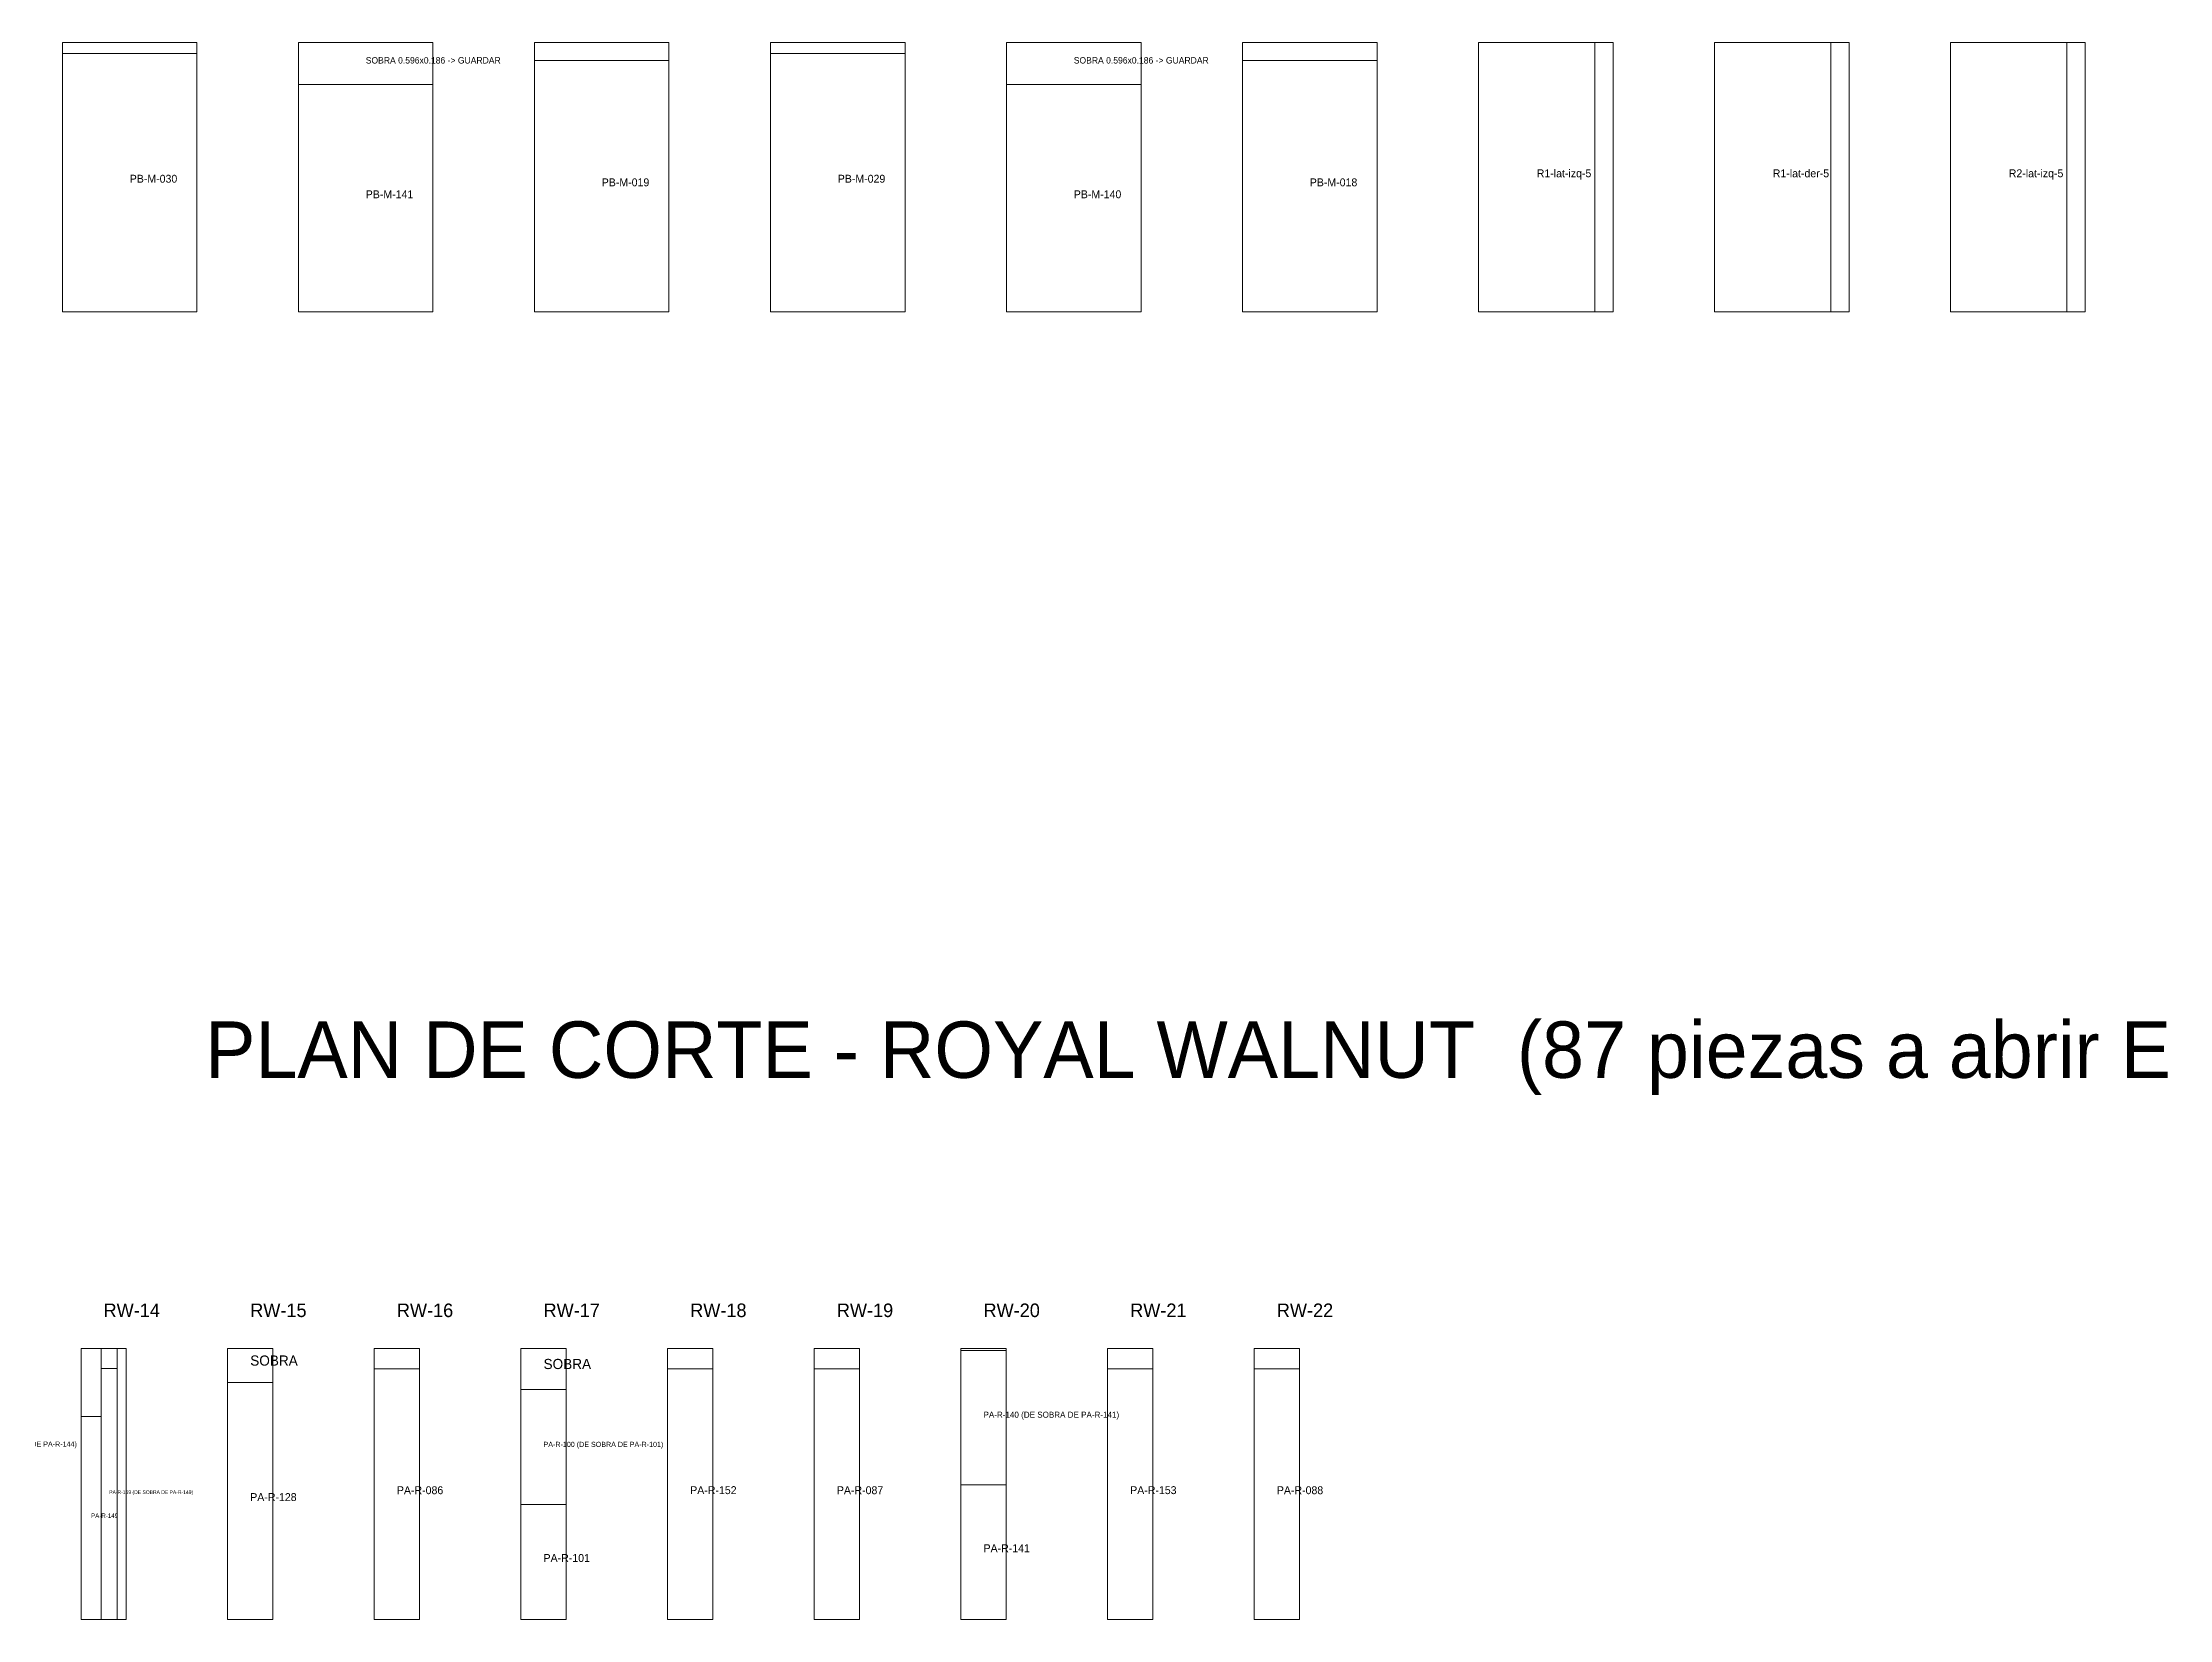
# Model space of a CAD drawing. Header units: metres. Extents: x 489.4 to 571.8, y -144.7 to -79.7.
# Drawn here: x 497.84 to 507.27, y -108.7 to -101.71 of the extents above; entities that cross this region are included whole.
import ezdxf

# ---------------------------------------------------------------- set-up
doc = ezdxf.new("R2010")
doc.units = ezdxf.units.M
for name, color, linetype, lineweight, plot in [('PLAN-CORTE-DESPERDICIO', 1, 'Continuous', 0, False), ('PLAN-CORTE-PIEZAS-A-ABRIR', 7, 'Continuous', 0, False), ('PLAN-CORTE-RECORTES', 3, 'Continuous', 0, False), ('PLAN-CORTE-SOBRANTES', 2, 'Continuous', 0, False), ('PLAN-CORTE-TEXTOS', 5, 'Continuous', 0, False)]:
    doc.layers.add(name, color=color, linetype=linetype, lineweight=lineweight, plot=plot)

msp = doc.modelspace()

# ---------------------------------------------------------------- linework, layer by layer
at = {"layer": 'PLAN-CORTE-DESPERDICIO'}
for points in [[(497.9327, -101.7604), (498.5287, -101.7604), (498.5287, -101.7124), (497.9327, -101.7124)], [(500.0247, -101.7924), (500.6207, -101.7924), (500.6207, -101.7124), (500.0247, -101.7124)], [(501.0707, -101.7604), (501.6667, -101.7604), (501.6667, -101.7124), (501.0707, -101.7124)], [(503.1627, -101.7924), (503.7587, -101.7924), (503.7587, -101.7124), (503.1627, -101.7124)], [(504.7247, -102.9064), (504.8047, -102.9064), (504.8047, -101.7124), (504.7247, -101.7124)], [(505.7707, -102.9064), (505.8507, -102.9064), (505.8507, -101.7124), (505.7707, -101.7124)], [(506.8167, -102.9064), (506.8967, -102.9064), (506.8967, -101.7124), (506.8167, -101.7124)], [(498.0147, -107.8004), (498.1037, -107.8004), (498.1037, -107.5004), (498.0147, -107.5004)], [(498.1037, -107.5884), (498.1757, -107.5884), (498.1757, -107.5004), (498.1037, -107.5004)], [(498.1757, -108.7004), (498.2147, -108.7004), (498.2147, -107.5004), (498.1757, -107.5004)], [(499.3147, -107.5903), (499.5147, -107.5903), (499.5147, -107.5004), (499.3147, -107.5004)], [(500.6147, -107.5894), (500.8147, -107.5894), (500.8147, -107.5004), (500.6147, -107.5004)], [(501.2647, -107.5903), (501.4647, -107.5903), (501.4647, -107.5004), (501.2647, -107.5004)], [(502.5647, -107.5894), (502.7647, -107.5894), (502.7647, -107.5004), (502.5647, -107.5004)], [(503.2147, -107.5903), (503.4147, -107.5903), (503.4147, -107.5004), (503.2147, -107.5004)]]:
    msp.add_lwpolyline(points, close=True, dxfattribs=at)
at = {"layer": 'PLAN-CORTE-PIEZAS-A-ABRIR'}
for points in [[(497.9327, -102.9064), (498.5287, -102.9064), (498.5287, -101.7124), (497.9327, -101.7124)], [(498.9787, -102.9064), (499.5747, -102.9064), (499.5747, -101.7124), (498.9787, -101.7124)], [(500.0247, -102.9064), (500.6207, -102.9064), (500.6207, -101.7124), (500.0247, -101.7124)], [(501.0707, -102.9064), (501.6667, -102.9064), (501.6667, -101.7124), (501.0707, -101.7124)], [(502.1167, -102.9064), (502.7127, -102.9064), (502.7127, -101.7124), (502.1167, -101.7124)], [(503.1627, -102.9064), (503.7587, -102.9064), (503.7587, -101.7124), (503.1627, -101.7124)], [(504.2087, -102.9064), (504.8047, -102.9064), (504.8047, -101.7124), (504.2087, -101.7124)], [(505.2547, -102.9064), (505.8507, -102.9064), (505.8507, -101.7124), (505.2547, -101.7124)], [(506.3007, -102.9064), (506.8967, -102.9064), (506.8967, -101.7124), (506.3007, -101.7124)], [(498.0147, -108.7004), (498.2147, -108.7004), (498.2147, -107.5004), (498.0147, -107.5004)], [(498.6647, -108.7004), (498.8647, -108.7004), (498.8647, -107.5004), (498.6647, -107.5004)], [(499.3147, -108.7004), (499.5147, -108.7004), (499.5147, -107.5004), (499.3147, -107.5004)], [(499.9647, -108.7004), (500.1647, -108.7004), (500.1647, -107.5004), (499.9647, -107.5004)], [(500.6147, -108.7004), (500.8147, -108.7004), (500.8147, -107.5004), (500.6147, -107.5004)], [(501.2647, -108.7004), (501.4647, -108.7004), (501.4647, -107.5004), (501.2647, -107.5004)], [(501.9147, -108.7004), (502.1147, -108.7004), (502.1147, -107.5004), (501.9147, -107.5004)], [(502.5647, -108.7004), (502.7647, -108.7004), (502.7647, -107.5004), (502.5647, -107.5004)], [(503.2147, -108.7004), (503.4147, -108.7004), (503.4147, -107.5004), (503.2147, -107.5004)]]:
    msp.add_lwpolyline(points, close=True, dxfattribs=at)
at = {"layer": 'PLAN-CORTE-RECORTES'}
for points in [[(504.2087, -102.9064), (504.7247, -102.9064), (504.7247, -101.7124), (504.2087, -101.7124)], [(505.2547, -102.9064), (505.7707, -102.9064), (505.7707, -101.7124), (505.2547, -101.7124)], [(506.3007, -102.9064), (506.8167, -102.9064), (506.8167, -101.7124), (506.3007, -101.7124)], [(497.9327, -102.9064), (498.5287, -102.9064), (498.5287, -101.7604), (497.9327, -101.7604)], [(500.0247, -102.9064), (500.6207, -102.9064), (500.6207, -101.7924), (500.0247, -101.7924)], [(501.0707, -102.9064), (501.6667, -102.9064), (501.6667, -101.7604), (501.0707, -101.7604)], [(503.1627, -102.9064), (503.7587, -102.9064), (503.7587, -101.7924), (503.1627, -101.7924)], [(498.9787, -102.9064), (499.5747, -102.9064), (499.5747, -101.8984), (498.9787, -101.8984)], [(502.1167, -102.9064), (502.7127, -102.9064), (502.7127, -101.8984), (502.1167, -101.8984)], [(501.9147, -108.1044), (502.1147, -108.1044), (502.1147, -107.5084), (501.9147, -107.5084)], [(498.1037, -108.7004), (498.1757, -108.7004), (498.1757, -107.5884), (498.1037, -107.5884)], [(498.6647, -108.7004), (498.8647, -108.7004), (498.8647, -107.6509), (498.6647, -107.6509)], [(499.3147, -108.7004), (499.5147, -108.7004), (499.5147, -107.5903), (499.3147, -107.5903)], [(500.6147, -108.7004), (500.8147, -108.7004), (500.8147, -107.5894), (500.6147, -107.5894)], [(501.2647, -108.7004), (501.4647, -108.7004), (501.4647, -107.5903), (501.2647, -107.5903)], [(502.5647, -108.7004), (502.7647, -108.7004), (502.7647, -107.5894), (502.5647, -107.5894)], [(503.2147, -108.7004), (503.4147, -108.7004), (503.4147, -107.5903), (503.2147, -107.5903)], [(499.9647, -108.1908), (500.1647, -108.1908), (500.1647, -107.6812), (499.9647, -107.6812)], [(498.0147, -108.7004), (498.1037, -108.7004), (498.1037, -107.8004), (498.0147, -107.8004)], [(501.9147, -108.7004), (502.1147, -108.7004), (502.1147, -108.1044), (501.9147, -108.1044)], [(499.9647, -108.7004), (500.1647, -108.7004), (500.1647, -108.1908), (499.9647, -108.1908)]]:
    msp.add_lwpolyline(points, close=True, dxfattribs=at)
at = {"layer": 'PLAN-CORTE-SOBRANTES'}
for points in [[(498.9787, -101.8984), (499.5747, -101.8984), (499.5747, -101.7124), (498.9787, -101.7124)], [(502.1167, -101.8984), (502.7127, -101.8984), (502.7127, -101.7124), (502.1167, -101.7124)], [(498.6647, -107.6509), (498.8647, -107.6509), (498.8647, -107.5004), (498.6647, -107.5004)], [(499.9647, -107.6812), (500.1647, -107.6812), (500.1647, -107.5004), (499.9647, -107.5004)]]:
    msp.add_lwpolyline(points, close=True, dxfattribs=at)

# ---------------------------------------------------------------- texts
at = {"layer": 'PLAN-CORTE-TEXTOS'}
for s, height, p in [('SOBRA 0.596x0.186 -> GUARDAR', 0.028381, (499.2767, -101.8054)), ('SOBRA 0.596x0.186 -> GUARDAR', 0.028381, (502.4147, -101.8054)), ('R1-lat-izq-5', 0.035, (504.4667, -102.3094)), ('R1-lat-der-5', 0.035, (505.5127, -102.3094)), ('R2-lat-izq-5', 0.035, (506.5587, -102.3094)), ('PB-M-030', 0.035, (498.2307, -102.3334)), ('PB-M-141', 0.035, (499.2767, -102.4024)), ('PB-M-019', 0.035, (500.3227, -102.3494)), ('PB-M-029', 0.035, (501.3687, -102.3334)), ('PB-M-140', 0.035, (502.4147, -102.4024)), ('PB-M-018', 0.035, (503.4607, -102.3494)), ('PLAN DE CORTE - ROYAL WALNUT  (87 piezas a abrir EN ORDEN: RW-01 = primer corte, PLANTA ALTA junto a la ESCALERA, y se avanza alejandose; al terminar P.A. sigue P.B.; amarillo = SOBRANTE con su medida -> GUARDAR EN RESERVA; rojo = desperdicio)', 0.25, (498.5647, -106.3004)), ('RW-14', 0.06, (498.1147, -107.3604)), ('RW-15', 0.06, (498.7647, -107.3604)), ('RW-16', 0.06, (499.4147, -107.3604)), ('RW-17', 0.06, (500.0647, -107.3604)), ('RW-18', 0.06, (500.7147, -107.3604)), ('RW-19', 0.06, (501.3647, -107.3604)), ('RW-20', 0.06, (502.0147, -107.3604)), ('RW-21', 0.06, (502.6647, -107.3604)), ('RW-22', 0.06, (503.3147, -107.3604)), ('SOBRA', 0.045, (498.7647, -107.5756)), ('SOBRA', 0.045, (500.0647, -107.5908)), ('PA-R-140 (DE SOBRA DE PA-R-141)', 0.026703, (502.0147, -107.8064)), ('PA-R-143 (DE SOBRA DE PA-R-144)', 0.022872, (497.4647, -107.9347)), ('PA-R-100 (DE SOBRA DE PA-R-101)', 0.022832, (500.0647, -107.936)), ('PA-R-086', 0.035, (499.4147, -108.1453)), ('PA-R-152', 0.035, (500.7147, -108.1449)), ('PA-R-087', 0.035, (501.3647, -108.1453)), ('PA-R-153', 0.035, (502.6647, -108.1449)), ('PA-R-088', 0.035, (503.3147, -108.1453)), ('PA-R-159 (DE SOBRA DE PA-R-149)', 0.016, (498.1397, -108.1444)), ('PA-R-128', 0.035, (498.7647, -108.1757)), ('PA-R-149', 0.01978, (498.0592, -108.2504)), ('PA-R-141', 0.035, (502.0147, -108.4024)), ('PA-R-101', 0.035, (500.0647, -108.4456))]:
    msp.add_text(s, height=height, dxfattribs=at).set_placement(p)

doc.saveas('drawing.dxf')
